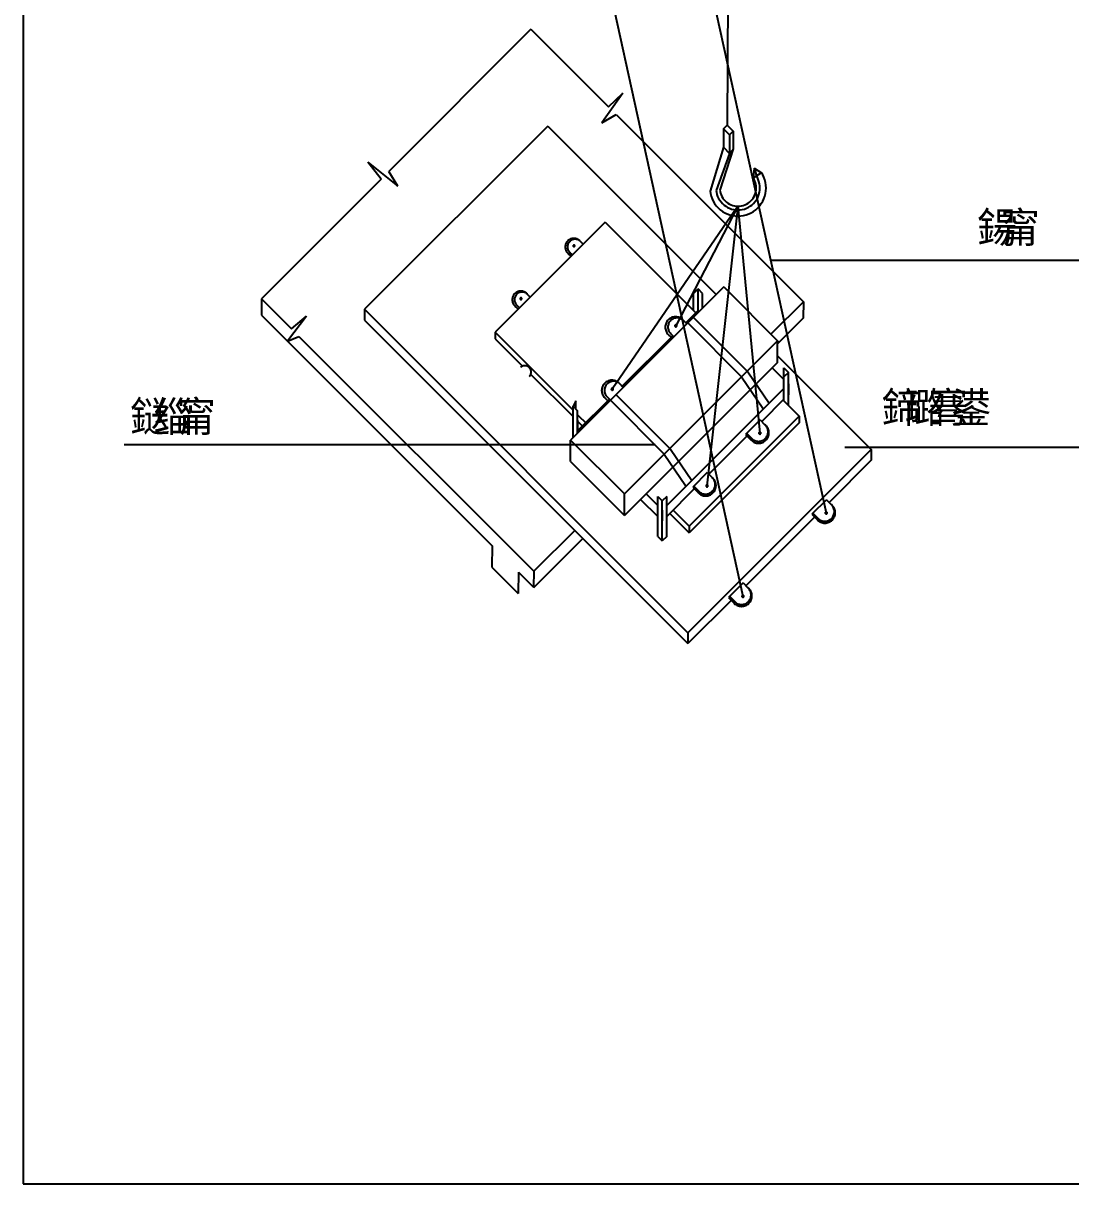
# Model space of a CAD drawing. Header units: metres. Extents: x 0 to 420, y 0 to 297.
# Drawn here: x 0 to 161.9, y 0 to 179.4 of the extents above; entities that cross this region are included whole.
import ezdxf

# ---------------------------------------------------------------- set-up
doc = ezdxf.new("R2010")
doc.units = ezdxf.units.M

msp = doc.modelspace()

# ---------------------------------------------------------------- linework, layer by layer
for p, q in [((0, 297), (0, 0)), ((109.05, 227.19), (108.8, 163.64)), ((102.29, 203.02), (124.11, 103.69)), ((89.52, 189.7), (111.24, 90.82)), ((78.48, 178.44), (56.49, 156.44)), ((78.48, 178.44), (90.44, 166.48)), ((92.68, 168.55), (89.41, 163.99)), ((90.44, 166.48), (92.68, 168.55)), ((89.41, 163.99), (91.64, 165.27)), ((91.64, 165.27), (120.58, 136.34)), ((81.07, 163.49), (52.74, 135.16)), ((81.07, 163.49), (107.1, 137.46)), ((108.21, 163.05), (108.8, 163.64)), ((108.8, 163.64), (109.74, 162.7)), ((108.21, 163.05), (108.21, 160.21)), ((108.21, 163.05), (109.15, 162.11)), ((109.15, 162.11), (109.74, 162.7)), ((109.15, 162.11), (109.15, 159.26)), ((109.74, 162.7), (109.74, 159.97)), ((108.21, 160.21), (106.16, 153.42)), ((109.74, 159.97), (107.68, 153.6)), ((108.21, 160.21), (109.15, 159.26)), ((109.15, 159.26), (109.74, 159.85)), ((55.32, 155.28), (53.24, 157.88)), ((53.24, 157.88), (57.89, 154.18)), ((109.15, 159.26), (107.1, 153.53)), ((57.89, 154.18), (56.49, 156.44)), ((112.98, 156.96), (112.82, 155.44)), ((112.98, 156.96), (114.11, 156.28)), ((112.98, 156.96), (113.32, 155.77)), ((114.11, 156.28), (113.32, 155.77)), ((55.32, 155.28), (36.81, 136.77)), ((113.32, 155.77), (112.82, 155.44)), ((110.47, 151.1), (91.04, 122.81)), ((110.47, 151.1), (100.86, 132.61)), ((110.47, 151.1), (105.68, 107.87)), ((110.47, 151.1), (113.87, 116.03)), ((89.93, 148.62), (72.93, 131.62)), ((89.93, 148.62), (104.1, 134.45)), ((86.55, 145.23), (86.1, 145.67)), ((84.67, 143.36), (84.3, 143.73)), ((84.87, 143.56), (84.5, 143.93)), ((115.53, 142.74), (181.73, 142.74)), ((108.27, 138.62), (84.6, 114.95)), ((103.59, 137.61), (104.3, 138.32)), ((105.01, 137.61), (104.3, 138.32)), ((104.3, 134.65), (104.3, 138.32)), ((108.27, 138.62), (116.81, 130.07)), ((36.81, 136.77), (41.46, 132.13)), ((36.81, 136.77), (41.46, 132.13)), ((36.81, 136.77), (36.81, 134.27)), ((78.36, 137.05), (77.91, 137.5)), ((103.59, 134.96), (103.59, 137.61)), ((105.01, 135.36), (105.01, 137.61)), ((120.58, 136.34), (115.56, 131.32)), ((120.58, 136.34), (120.55, 133.8)), ((52.74, 135.16), (102.74, 85.16)), ((52.74, 135.16), (52.74, 133.49)), ((76.5, 135.18), (76.12, 135.56)), ((76.7, 135.38), (76.32, 135.76)), ((104.3, 134.98), (102.4, 133.08)), ((36.81, 134.27), (72.49, 98.59)), ((43.76, 134.11), (40.84, 130.25)), ((41.46, 132.13), (43.76, 134.11)), ((52.74, 133.49), (102.74, 83.5)), ((102.57, 132.92), (102.04, 133.45)), ((102.7, 133.06), (111.04, 124.72)), ((103.65, 133.83), (111.98, 125.5)), ((120.55, 133.8), (116.6, 129.85)), ((40.84, 130.25), (42.62, 130.97)), ((42.62, 130.97), (78.92, 94.67)), ((72.93, 131.62), (84.98, 119.57)), ((72.93, 131.62), (72.93, 130.62)), ((100.4, 131.07), (92.59, 123.26)), ((100.32, 130.67), (99.87, 131.12)), ((100.56, 130.91), (100.11, 131.36)), ((72.93, 130.62), (77.18, 126.37)), ((116.6, 130.29), (92.93, 106.62)), ((116.6, 126.95), (116.6, 130.29)), ((116.6, 127.96), (131.07, 113.49)), ((116.6, 126.95), (92.93, 103.29)), ((115.77, 126.12), (117.56, 124.33)), ((117.56, 120.99), (117.56, 126.12)), ((117.56, 126.12), (118.27, 125.41)), ((78.45, 125.11), (84.98, 118.57)), ((111.04, 124.72), (114.33, 119.86)), ((111.98, 125.5), (115.28, 120.63)), ((117.56, 124.7), (118.27, 125.41)), ((118.27, 125.41), (117.56, 124.7)), ((117.56, 121.35), (117.56, 124.7)), ((118.27, 120.29), (118.27, 125.41)), ((92.75, 123.1), (92.2, 123.65)), ((117.56, 122.91), (99.47, 104.83)), ((118.27, 123.62), (118.27, 121.95)), ((85.43, 121.03), (84.98, 120.17)), ((85.43, 119.72), (85.43, 121.03)), ((90.59, 121.26), (85.69, 116.37)), ((90.51, 120.86), (90.05, 121.32)), ((90.75, 121.1), (90.29, 121.56)), ((90.75, 121.1), (99.08, 112.77)), ((91.7, 121.88), (100.03, 113.54)), ((117.56, 121.25), (114.14, 117.83)), ((117.43, 121.12), (119.93, 118.62)), ((84.98, 120.17), (85.69, 119.46)), ((84.98, 115.34), (84.98, 120.17)), ((85.69, 116.04), (85.69, 119.46)), ((85.69, 118.86), (87.1, 117.45)), ((119.93, 118.62), (102.93, 101.62)), ((119.93, 118.62), (119.93, 117.62)), ((85.69, 118.04), (85.69, 116.37)), ((85.69, 117.86), (86.6, 116.95)), ((119.93, 117.62), (102.93, 100.62)), ((113.9, 118.07), (111.65, 115.82)), ((113.9, 118.07), (114.64, 117.33)), ((119.93, 117.62), (116.64, 114.33)), ((84.6, 114.95), (92.93, 106.62)), ((84.6, 111.62), (84.6, 114.95)), ((111.89, 115.58), (105.97, 109.66)), ((111.65, 115.82), (112.48, 114.99)), ((111.82, 115.99), (112.65, 115.16)), ((97.65, 114.21), (15.58, 114.21)), ((100.03, 113.54), (103.33, 108.68)), ((131.07, 113.49), (102.74, 85.16)), ((126.98, 113.84), (175.72, 113.84)), ((131.07, 113.49), (131.07, 111.83)), ((84.6, 111.62), (92.93, 103.29)), ((99.08, 112.77), (102.38, 107.91)), ((131.07, 111.83), (124.56, 105.32)), ((105.72, 109.92), (103.47, 107.67)), ((105.72, 109.92), (106.46, 109.17)), ((103.47, 107.67), (104.3, 106.83)), ((103.63, 107.83), (104.47, 107)), ((92.93, 103.29), (92.93, 106.62)), ((96.27, 106.62), (98.06, 104.83)), ((98.06, 100.07), (98.06, 106.25)), ((98.06, 106.25), (98.77, 105.55)), ((99.47, 106.25), (98.77, 105.55)), ((103.72, 107.41), (99.47, 103.16)), ((99.47, 100.07), (99.47, 106.25)), ((95.43, 105.79), (98.06, 103.16)), ((98.77, 99.36), (98.77, 105.55)), ((98.77, 104.12), (98.77, 102.45)), ((100.43, 104.12), (102.93, 101.62)), ((124.14, 105.73), (121.89, 103.48)), ((124.14, 105.73), (124.89, 104.99)), ((99.93, 103.62), (102.93, 100.62)), ((106.23, 103.91), (102.93, 100.62)), ((122.48, 103.23), (111.69, 92.44)), ((121.89, 103.48), (122.73, 102.65)), ((122.06, 103.65), (122.89, 102.82)), ((85.24, 100.99), (78.92, 94.67)), ((102.93, 101.62), (102.93, 100.62)), ((86.49, 99.74), (78.88, 92.13)), ((98.06, 100.07), (98.77, 99.36)), ((99.47, 100.07), (98.77, 99.36)), ((72.49, 98.59), (72.44, 95.31)), ((72.44, 95.31), (76.5, 91.25)), ((76.56, 94.53), (76.5, 91.25)), ((76.56, 94.53), (78.88, 92.21)), ((78.92, 94.67), (78.88, 92.21)), ((111.27, 92.86), (109.02, 90.61)), ((111.27, 92.86), (112.01, 92.12)), ((109.6, 90.36), (102.74, 83.5)), ((109.02, 90.61), (109.85, 89.78)), ((109.19, 90.78), (110.02, 89.94)), ((102.74, 85.16), (102.74, 83.5)), ((0, 0), (420, 0))]:
    msp.add_line(p, q)
for points in [[(106.16, 153.42), (106.21, 153.06), (106.32, 152.65), (106.46, 152.25), (106.64, 151.86), (106.86, 151.5), (107.12, 151.16), (107.4, 150.84), (107.72, 150.56), (108.06, 150.3), (108.43, 150.08), (108.81, 149.9), (109.21, 149.76), (109.62, 149.65), (110.05, 149.59), (110.47, 149.57), (110.9, 149.59), (111.32, 149.65), (111.73, 149.76), (112.13, 149.9), (112.52, 150.08), (112.88, 150.3), (113.23, 150.56), (113.54, 150.84), (113.83, 151.16), (114.08, 151.5), (114.3, 151.86), (114.48, 152.25), (114.63, 152.65), (114.73, 153.06), (114.79, 153.49), (114.81, 153.91), (114.79, 154.34), (114.73, 154.76), (114.63, 155.17), (114.48, 155.57), (114.3, 155.96), (114.11, 156.28)], [(107.1, 153.53), (107.14, 153.25), (107.22, 152.92), (107.33, 152.61), (107.48, 152.31), (107.65, 152.02), (107.85, 151.76), (108.07, 151.51), (108.32, 151.28), (108.58, 151.09), (108.87, 150.91), (109.17, 150.77), (109.49, 150.66), (109.81, 150.58), (110.14, 150.53), (110.47, 150.51), (110.8, 150.53), (111.13, 150.58), (111.46, 150.66), (111.77, 150.77), (112.07, 150.91), (112.36, 151.09), (112.63, 151.28), (112.87, 151.51), (113.1, 151.76), (113.3, 152.02), (113.47, 152.31), (113.61, 152.61), (113.72, 152.92), (113.8, 153.25), (113.85, 153.58), (113.87, 153.91), (113.85, 154.24), (113.8, 154.57), (113.72, 154.9), (113.61, 155.21), (113.47, 155.51), (113.32, 155.77)], [(107.68, 153.6), (107.72, 153.36), (107.78, 153.1), (107.88, 152.84), (107.99, 152.59), (108.14, 152.35), (108.3, 152.13), (108.49, 151.92), (108.69, 151.74), (108.91, 151.58), (109.15, 151.43), (109.4, 151.32), (109.66, 151.22), (109.92, 151.16), (110.2, 151.12), (110.47, 151.1), (110.75, 151.12), (111.02, 151.16), (111.29, 151.22), (111.55, 151.32), (111.8, 151.43), (112.03, 151.58), (112.25, 151.74), (112.46, 151.92), (112.64, 152.13), (112.81, 152.35), (112.95, 152.59), (113.07, 152.84), (113.16, 153.1), (113.23, 153.36), (113.27, 153.64), (113.28, 153.91), (113.27, 154.19), (113.23, 154.46), (113.16, 154.73), (113.07, 154.99), (112.95, 155.23), (112.82, 155.44)], [(86.1, 145.67), (86.04, 145.74), (85.94, 145.83), (85.84, 145.9), (85.73, 145.97), (85.61, 146.03), (85.48, 146.07), (85.36, 146.1), (85.23, 146.12), (85.1, 146.13), (84.97, 146.12), (84.84, 146.1), (84.71, 146.07), (84.59, 146.03), (84.47, 145.97), (84.36, 145.9), (84.25, 145.83), (84.15, 145.74), (84.07, 145.64), (83.99, 145.54), (83.92, 145.42), (83.86, 145.31), (83.82, 145.18), (83.79, 145.06), (83.77, 144.93), (83.76, 144.8), (83.77, 144.66), (83.79, 144.53), (83.82, 144.41), (83.86, 144.28), (83.92, 144.17), (83.99, 144.05), (84.07, 143.95), (84.15, 143.85), (84.25, 143.76), (84.31, 143.72)], [(86.1, 145.67), (86.05, 145.72), (85.95, 145.79), (85.85, 145.85), (85.75, 145.9), (85.64, 145.94), (85.53, 145.97), (85.41, 145.98), (85.3, 145.99), (85.18, 145.98), (85.07, 145.97), (84.95, 145.94), (84.84, 145.9), (84.74, 145.85), (84.64, 145.79), (84.54, 145.72), (84.46, 145.64), (84.38, 145.56), (84.31, 145.46), (84.25, 145.36), (84.2, 145.26), (84.16, 145.15), (84.13, 145.04), (84.12, 144.92), (84.11, 144.8), (84.12, 144.69), (84.13, 144.57), (84.16, 144.46), (84.2, 144.35), (84.25, 144.25), (84.31, 144.15), (84.38, 144.05), (84.46, 143.97), (84.5, 143.93)], [(85.24, 144.97), (85.24, 144.98), (85.24, 144.99), (85.23, 145), (85.23, 145.01), (85.22, 145.02), (85.22, 145.03), (85.21, 145.04), (85.2, 145.05), (85.2, 145.06), (85.19, 145.07), (85.18, 145.07), (85.17, 145.08), (85.16, 145.08), (85.14, 145.08), (85.13, 145.09), (85.12, 145.09), (85.11, 145.09), (85.1, 145.08), (85.09, 145.08), (85.08, 145.08), (85.07, 145.07), (85.06, 145.07), (85.05, 145.06), (85.04, 145.05), (85.03, 145.04), (85.02, 145.03), (85.02, 145.02), (85.01, 145.01), (85.01, 145), (85.01, 144.99), (85, 144.98), (85, 144.97), (85, 144.97)], [(85, 144.97), (85, 144.96), (85.01, 144.95), (85.01, 144.93), (85.01, 144.92), (85.02, 144.91), (85.02, 144.9), (85.03, 144.89), (85.04, 144.88), (85.05, 144.88), (85.06, 144.87), (85.07, 144.86), (85.08, 144.86), (85.09, 144.86), (85.1, 144.85), (85.11, 144.85), (85.12, 144.85), (85.13, 144.85), (85.14, 144.85), (85.16, 144.86), (85.17, 144.86), (85.18, 144.86), (85.19, 144.87), (85.2, 144.88), (85.2, 144.88), (85.21, 144.89), (85.22, 144.9), (85.22, 144.91), (85.23, 144.92), (85.23, 144.93), (85.24, 144.95), (85.24, 144.96), (85.24, 144.97), (85.24, 144.97)], [(77.91, 137.5), (77.84, 137.57), (77.75, 137.66), (77.64, 137.74), (77.53, 137.8), (77.41, 137.86), (77.29, 137.9), (77.16, 137.94), (77.03, 137.96), (76.9, 137.96), (76.77, 137.96), (76.65, 137.94), (76.52, 137.9), (76.4, 137.86), (76.28, 137.8), (76.17, 137.74), (76.06, 137.66), (75.96, 137.57), (75.88, 137.48), (75.8, 137.37), (75.73, 137.26), (75.68, 137.14), (75.63, 137.02), (75.6, 136.89), (75.58, 136.76), (75.57, 136.63), (75.58, 136.5), (75.6, 136.37), (75.63, 136.25), (75.68, 136.12), (75.73, 136), (75.8, 135.89), (75.88, 135.79), (75.96, 135.69), (76.06, 135.6), (76.13, 135.55)], [(77.92, 137.51), (77.86, 137.56), (77.77, 137.63), (77.67, 137.69), (77.56, 137.74), (77.46, 137.78), (77.34, 137.8), (77.23, 137.82), (77.11, 137.83), (77, 137.82), (76.88, 137.8), (76.77, 137.78), (76.66, 137.74), (76.55, 137.69), (76.45, 137.63), (76.36, 137.56), (76.27, 137.48), (76.2, 137.39), (76.13, 137.3), (76.07, 137.2), (76.02, 137.09), (75.98, 136.99), (75.95, 136.87), (75.93, 136.76), (75.93, 136.64), (75.93, 136.52), (75.95, 136.41), (75.98, 136.3), (76.02, 136.19), (76.07, 136.08), (76.13, 135.98), (76.2, 135.89), (76.27, 135.8), (76.32, 135.76)], [(77.05, 136.8), (77.05, 136.82), (77.05, 136.83), (77.05, 136.84), (77.05, 136.85), (77.04, 136.86), (77.03, 136.87), (77.03, 136.88), (77.02, 136.89), (77.01, 136.9), (77, 136.9), (76.99, 136.91), (76.98, 136.91), (76.97, 136.92), (76.96, 136.92), (76.95, 136.92), (76.94, 136.92), (76.92, 136.92), (76.91, 136.92), (76.9, 136.92), (76.89, 136.91), (76.88, 136.91), (76.87, 136.9), (76.86, 136.9), (76.85, 136.89), (76.85, 136.88), (76.84, 136.87), (76.83, 136.86), (76.83, 136.85), (76.82, 136.84), (76.82, 136.83), (76.82, 136.82), (76.82, 136.8), (76.82, 136.8)], [(76.82, 136.8), (76.82, 136.79), (76.82, 136.78), (76.82, 136.77), (76.83, 136.76), (76.83, 136.75), (76.84, 136.74), (76.85, 136.73), (76.85, 136.72), (76.86, 136.71), (76.87, 136.71), (76.88, 136.7), (76.89, 136.7), (76.9, 136.69), (76.91, 136.69), (76.92, 136.69), (76.94, 136.69), (76.95, 136.69), (76.96, 136.69), (76.97, 136.69), (76.98, 136.7), (76.99, 136.7), (77, 136.71), (77.01, 136.71), (77.02, 136.72), (77.03, 136.73), (77.03, 136.74), (77.04, 136.75), (77.05, 136.76), (77.05, 136.77), (77.05, 136.78), (77.05, 136.79), (77.05, 136.8), (77.05, 136.8)], [(102.04, 133.45), (101.96, 133.53), (101.84, 133.64), (101.72, 133.73), (101.58, 133.81), (101.44, 133.88), (101.29, 133.93), (101.14, 133.97), (100.99, 133.99), (100.83, 134), (100.67, 133.99), (100.52, 133.97), (100.36, 133.93), (100.22, 133.88), (100.07, 133.81), (99.94, 133.73), (99.81, 133.64), (99.7, 133.53), (99.59, 133.41), (99.5, 133.29), (99.42, 133.15), (99.35, 133.01), (99.3, 132.86), (99.26, 132.71), (99.23, 132.56), (99.23, 132.4), (99.23, 132.24), (99.26, 132.09), (99.3, 131.93), (99.35, 131.79), (99.42, 131.64), (99.5, 131.51), (99.59, 131.38), (99.7, 131.27), (99.81, 131.16), (99.88, 131.1)], [(102.04, 133.45), (101.97, 133.51), (101.86, 133.59), (101.74, 133.66), (101.61, 133.72), (101.48, 133.77), (101.35, 133.8), (101.21, 133.82), (101.07, 133.83), (100.93, 133.82), (100.79, 133.8), (100.66, 133.77), (100.52, 133.72), (100.4, 133.66), (100.28, 133.59), (100.17, 133.51), (100.06, 133.41), (99.97, 133.31), (99.89, 133.2), (99.81, 133.08), (99.75, 132.95), (99.71, 132.82), (99.67, 132.69), (99.65, 132.55), (99.65, 132.41), (99.65, 132.27), (99.67, 132.13), (99.71, 132), (99.75, 131.87), (99.81, 131.74), (99.89, 131.62), (99.97, 131.51), (100.06, 131.4), (100.11, 131.36)], [(101, 132.61), (101, 132.62), (101, 132.63), (100.99, 132.65), (100.99, 132.66), (100.98, 132.67), (100.98, 132.68), (100.97, 132.7), (100.96, 132.71), (100.95, 132.72), (100.94, 132.72), (100.92, 132.73), (100.91, 132.74), (100.9, 132.74), (100.89, 132.74), (100.87, 132.75), (100.86, 132.75), (100.84, 132.75), (100.83, 132.74), (100.82, 132.74), (100.8, 132.74), (100.79, 132.73), (100.78, 132.72), (100.77, 132.72), (100.76, 132.71), (100.75, 132.7), (100.74, 132.68), (100.73, 132.67), (100.73, 132.66), (100.72, 132.65), (100.72, 132.63), (100.72, 132.62), (100.72, 132.61), (100.72, 132.61)], [(100.72, 132.61), (100.72, 132.59), (100.72, 132.58), (100.72, 132.56), (100.73, 132.55), (100.73, 132.54), (100.74, 132.53), (100.75, 132.52), (100.76, 132.51), (100.77, 132.5), (100.78, 132.49), (100.79, 132.48), (100.8, 132.48), (100.82, 132.47), (100.83, 132.47), (100.84, 132.47), (100.86, 132.46), (100.87, 132.47), (100.89, 132.47), (100.9, 132.47), (100.91, 132.48), (100.92, 132.48), (100.94, 132.49), (100.95, 132.5), (100.96, 132.51), (100.97, 132.52), (100.98, 132.53), (100.98, 132.54), (100.99, 132.55), (100.99, 132.56), (101, 132.58), (101, 132.59), (101, 132.61), (101, 132.61)], [(78.25, 124.8), (78.29, 124.84), (78.35, 124.92), (78.4, 125), (78.44, 125.09), (78.47, 125.18), (78.49, 125.27), (78.51, 125.37), (78.51, 125.46), (78.51, 125.56), (78.49, 125.65), (78.47, 125.74), (78.44, 125.83), (78.4, 125.92), (78.35, 126), (78.29, 126.08), (78.23, 126.15), (78.15, 126.22), (78.08, 126.27), (78, 126.32), (77.91, 126.36), (77.82, 126.4), (77.73, 126.42), (77.63, 126.43), (77.54, 126.44), (77.44, 126.43), (77.34, 126.42), (77.25, 126.4), (77.16, 126.36), (77.07, 126.32), (76.99, 126.27), (76.92, 126.22), (76.87, 126.18)], [(92.2, 123.65), (92.13, 123.73), (92.01, 123.84), (91.88, 123.93), (91.75, 124.01), (91.61, 124.08), (91.46, 124.13), (91.31, 124.17), (91.15, 124.19), (91, 124.2), (90.84, 124.19), (90.69, 124.17), (90.53, 124.13), (90.39, 124.08), (90.25, 124.01), (90.11, 123.93), (89.99, 123.84), (89.87, 123.73), (89.76, 123.61), (89.67, 123.49), (89.59, 123.35), (89.52, 123.21), (89.47, 123.06), (89.43, 122.91), (89.41, 122.76), (89.4, 122.6), (89.41, 122.45), (89.43, 122.29), (89.47, 122.14), (89.52, 121.99), (89.59, 121.85), (89.67, 121.72), (89.76, 121.59), (89.87, 121.47), (89.99, 121.37), (90.06, 121.31)], [(92.21, 123.66), (92.15, 123.71), (92.04, 123.8), (91.92, 123.87), (91.79, 123.93), (91.66, 123.97), (91.52, 124.01), (91.39, 124.03), (91.25, 124.04), (91.11, 124.03), (90.97, 124.01), (90.83, 123.97), (90.7, 123.93), (90.58, 123.87), (90.46, 123.8), (90.34, 123.71), (90.24, 123.62), (90.15, 123.52), (90.06, 123.4), (89.99, 123.28), (89.93, 123.16), (89.89, 123.03), (89.85, 122.89), (89.83, 122.75), (89.82, 122.61), (89.83, 122.47), (89.85, 122.34), (89.89, 122.2), (89.93, 122.07), (89.99, 121.94), (90.06, 121.82), (90.15, 121.71), (90.24, 121.61), (90.29, 121.56)], [(91.18, 122.81), (91.18, 122.82), (91.17, 122.84), (91.17, 122.85), (91.17, 122.86), (91.16, 122.88), (91.15, 122.89), (91.15, 122.9), (91.14, 122.91), (91.13, 122.92), (91.11, 122.93), (91.1, 122.93), (91.09, 122.94), (91.08, 122.95), (91.06, 122.95), (91.05, 122.95), (91.04, 122.95), (91.02, 122.95), (91.01, 122.95), (90.99, 122.95), (90.98, 122.94), (90.97, 122.93), (90.96, 122.93), (90.95, 122.92), (90.94, 122.91), (90.93, 122.9), (90.92, 122.89), (90.91, 122.88), (90.91, 122.86), (90.9, 122.85), (90.9, 122.84), (90.9, 122.82), (90.89, 122.81), (90.89, 122.81)], [(90.89, 122.81), (90.9, 122.8), (90.9, 122.78), (90.9, 122.77), (90.91, 122.76), (90.91, 122.74), (90.92, 122.73), (90.93, 122.72), (90.94, 122.71), (90.95, 122.7), (90.96, 122.69), (90.97, 122.68), (90.98, 122.68), (90.99, 122.67), (91.01, 122.67), (91.02, 122.67), (91.04, 122.67), (91.05, 122.67), (91.06, 122.67), (91.08, 122.67), (91.09, 122.68), (91.1, 122.68), (91.11, 122.69), (91.13, 122.7), (91.14, 122.71), (91.15, 122.72), (91.15, 122.73), (91.16, 122.74), (91.17, 122.76), (91.17, 122.77), (91.17, 122.78), (91.18, 122.8), (91.18, 122.81), (91.18, 122.81)], [(112.48, 114.97), (112.52, 114.93), (112.64, 114.83), (112.76, 114.73), (112.9, 114.65), (113.04, 114.58), (113.19, 114.53), (113.34, 114.49), (113.5, 114.47), (113.65, 114.46), (113.81, 114.47), (113.97, 114.49), (114.12, 114.53), (114.27, 114.58), (114.41, 114.65), (114.54, 114.73), (114.67, 114.83), (114.79, 114.93), (114.89, 115.05), (114.99, 115.17), (115.07, 115.31), (115.14, 115.45), (115.19, 115.6), (115.23, 115.75), (115.25, 115.91), (115.26, 116.07), (115.25, 116.22), (115.23, 116.38), (115.19, 116.53), (115.14, 116.68), (115.07, 116.82), (114.99, 116.96), (114.89, 117.08), (114.79, 117.2), (114.67, 117.31), (114.64, 117.33)], [(112.64, 115.15), (112.71, 115.09), (112.82, 115), (112.95, 114.93), (113.08, 114.86), (113.22, 114.81), (113.36, 114.78), (113.5, 114.76), (113.65, 114.75), (113.79, 114.76), (113.94, 114.78), (114.08, 114.81), (114.21, 114.86), (114.34, 114.93), (114.47, 115), (114.59, 115.09), (114.69, 115.18), (114.79, 115.29), (114.88, 115.41), (114.95, 115.53), (115.01, 115.66), (115.06, 115.8), (115.1, 115.94), (115.12, 116.09), (115.13, 116.23), (115.12, 116.38), (115.1, 116.52), (115.06, 116.66), (115.01, 116.8), (114.95, 116.93), (114.88, 117.05), (114.79, 117.17), (114.69, 117.28), (114.64, 117.33)], [(114.01, 116.03), (114.01, 116.04), (114.01, 116.06), (114.01, 116.07), (114, 116.08), (114, 116.1), (113.99, 116.11), (113.98, 116.12), (113.97, 116.13), (113.96, 116.14), (113.95, 116.15), (113.94, 116.16), (113.92, 116.16), (113.91, 116.17), (113.89, 116.17), (113.88, 116.17), (113.87, 116.17), (113.85, 116.17), (113.84, 116.17), (113.82, 116.17), (113.81, 116.16), (113.8, 116.16), (113.78, 116.15), (113.77, 116.14), (113.76, 116.13), (113.75, 116.12), (113.74, 116.11), (113.74, 116.1), (113.73, 116.08), (113.72, 116.07), (113.72, 116.06), (113.72, 116.04), (113.72, 116.03), (113.72, 116.03)], [(113.72, 116.03), (113.72, 116.01), (113.72, 116), (113.72, 115.98), (113.73, 115.97), (113.74, 115.96), (113.74, 115.94), (113.75, 115.93), (113.76, 115.92), (113.77, 115.91), (113.78, 115.9), (113.8, 115.9), (113.81, 115.89), (113.82, 115.89), (113.84, 115.88), (113.85, 115.88), (113.87, 115.88), (113.88, 115.88), (113.89, 115.88), (113.91, 115.89), (113.92, 115.89), (113.94, 115.9), (113.95, 115.9), (113.96, 115.91), (113.97, 115.92), (113.98, 115.93), (113.99, 115.94), (114, 115.96), (114, 115.97), (114.01, 115.98), (114.01, 116), (114.01, 116.01), (114.01, 116.03), (114.01, 116.03)], [(104.3, 106.82), (104.34, 106.78), (104.45, 106.67), (104.58, 106.58), (104.72, 106.5), (104.86, 106.43), (105.01, 106.38), (105.16, 106.34), (105.32, 106.31), (105.47, 106.31), (105.63, 106.31), (105.79, 106.34), (105.94, 106.38), (106.09, 106.43), (106.23, 106.5), (106.36, 106.58), (106.49, 106.67), (106.61, 106.78), (106.71, 106.89), (106.81, 107.02), (106.89, 107.15), (106.95, 107.3), (107.01, 107.45), (107.05, 107.6), (107.07, 107.75), (107.08, 107.91), (107.07, 108.07), (107.05, 108.22), (107.01, 108.38), (106.95, 108.52), (106.89, 108.67), (106.81, 108.8), (106.71, 108.93), (106.61, 109.05), (106.49, 109.15), (106.46, 109.17)], [(104.46, 106.99), (104.53, 106.93), (104.64, 106.85), (104.77, 106.77), (104.9, 106.71), (105.04, 106.66), (105.18, 106.62), (105.32, 106.6), (105.47, 106.6), (105.61, 106.6), (105.75, 106.62), (105.9, 106.66), (106.03, 106.71), (106.16, 106.77), (106.29, 106.85), (106.41, 106.93), (106.51, 107.03), (106.61, 107.14), (106.7, 107.25), (106.77, 107.38), (106.83, 107.51), (106.88, 107.65), (106.92, 107.79), (106.94, 107.93), (106.95, 108.08), (106.94, 108.22), (106.92, 108.37), (106.88, 108.51), (106.83, 108.64), (106.77, 108.78), (106.7, 108.9), (106.61, 109.02), (106.51, 109.12), (106.46, 109.17)], [(105.83, 107.87), (105.83, 107.89), (105.83, 107.9), (105.83, 107.92), (105.82, 107.93), (105.81, 107.94), (105.81, 107.95), (105.8, 107.97), (105.79, 107.98), (105.78, 107.99), (105.77, 107.99), (105.75, 108), (105.74, 108.01), (105.73, 108.01), (105.71, 108.02), (105.7, 108.02), (105.68, 108.02), (105.67, 108.02), (105.66, 108.02), (105.64, 108.01), (105.63, 108.01), (105.62, 108), (105.6, 107.99), (105.59, 107.99), (105.58, 107.98), (105.57, 107.97), (105.56, 107.95), (105.55, 107.94), (105.55, 107.93), (105.54, 107.92), (105.54, 107.9), (105.54, 107.89), (105.54, 107.87), (105.54, 107.87)], [(105.54, 107.87), (105.54, 107.86), (105.54, 107.84), (105.54, 107.83), (105.55, 107.82), (105.55, 107.8), (105.56, 107.79), (105.57, 107.78), (105.58, 107.77), (105.59, 107.76), (105.6, 107.75), (105.62, 107.74), (105.63, 107.74), (105.64, 107.73), (105.66, 107.73), (105.67, 107.73), (105.68, 107.73), (105.7, 107.73), (105.71, 107.73), (105.73, 107.73), (105.74, 107.74), (105.75, 107.74), (105.77, 107.75), (105.78, 107.76), (105.79, 107.77), (105.8, 107.78), (105.81, 107.79), (105.81, 107.8), (105.82, 107.82), (105.83, 107.83), (105.83, 107.84), (105.83, 107.86), (105.83, 107.87), (105.83, 107.87)], [(122.72, 102.64), (122.76, 102.59), (122.88, 102.49), (123.01, 102.39), (123.14, 102.31), (123.28, 102.25), (123.43, 102.19), (123.59, 102.16), (123.74, 102.13), (123.9, 102.12), (124.06, 102.13), (124.21, 102.16), (124.36, 102.19), (124.51, 102.25), (124.65, 102.31), (124.79, 102.39), (124.92, 102.49), (125.03, 102.59), (125.14, 102.71), (125.23, 102.84), (125.31, 102.97), (125.38, 103.11), (125.43, 103.26), (125.47, 103.42), (125.49, 103.57), (125.5, 103.73), (125.49, 103.89), (125.47, 104.04), (125.43, 104.19), (125.38, 104.34), (125.31, 104.48), (125.23, 104.62), (125.14, 104.75), (125.03, 104.86), (124.92, 104.97), (124.89, 104.99)], [(122.88, 102.81), (122.95, 102.75), (123.07, 102.66), (123.19, 102.59), (123.32, 102.53), (123.46, 102.48), (123.6, 102.44), (123.75, 102.42), (123.89, 102.41), (124.04, 102.42), (124.18, 102.44), (124.32, 102.48), (124.46, 102.53), (124.59, 102.59), (124.71, 102.66), (124.83, 102.75), (124.94, 102.85), (125.04, 102.95), (125.12, 103.07), (125.2, 103.2), (125.26, 103.33), (125.31, 103.46), (125.34, 103.61), (125.37, 103.75), (125.37, 103.89), (125.37, 104.04), (125.34, 104.18), (125.31, 104.32), (125.26, 104.46), (125.2, 104.59), (125.12, 104.72), (125.04, 104.83), (124.94, 104.94), (124.89, 104.99)], [(124.26, 103.69), (124.26, 103.7), (124.25, 103.72), (124.25, 103.73), (124.25, 103.75), (124.24, 103.76), (124.23, 103.77), (124.22, 103.78), (124.21, 103.79), (124.2, 103.8), (124.19, 103.81), (124.18, 103.82), (124.17, 103.83), (124.15, 103.83), (124.14, 103.83), (124.12, 103.84), (124.11, 103.84), (124.1, 103.84), (124.08, 103.83), (124.07, 103.83), (124.05, 103.83), (124.04, 103.82), (124.03, 103.81), (124.02, 103.8), (124.01, 103.79), (124, 103.78), (123.99, 103.77), (123.98, 103.76), (123.97, 103.75), (123.97, 103.73), (123.97, 103.72), (123.96, 103.7), (123.96, 103.69), (123.96, 103.69)], [(123.96, 103.69), (123.96, 103.68), (123.97, 103.66), (123.97, 103.65), (123.97, 103.63), (123.98, 103.62), (123.99, 103.61), (124, 103.6), (124.01, 103.59), (124.02, 103.58), (124.03, 103.57), (124.04, 103.56), (124.05, 103.55), (124.07, 103.55), (124.08, 103.55), (124.1, 103.54), (124.11, 103.54), (124.12, 103.54), (124.14, 103.55), (124.15, 103.55), (124.17, 103.55), (124.18, 103.56), (124.19, 103.57), (124.2, 103.58), (124.21, 103.59), (124.22, 103.6), (124.23, 103.61), (124.24, 103.62), (124.25, 103.63), (124.25, 103.65), (124.25, 103.66), (124.26, 103.68), (124.26, 103.69), (124.26, 103.69)], [(109.85, 89.76), (109.89, 89.72), (110.01, 89.61), (110.13, 89.52), (110.27, 89.44), (110.41, 89.37), (110.56, 89.32), (110.71, 89.28), (110.87, 89.26), (111.02, 89.25), (111.18, 89.26), (111.34, 89.28), (111.49, 89.32), (111.64, 89.37), (111.78, 89.44), (111.92, 89.52), (112.04, 89.61), (112.16, 89.72), (112.26, 89.84), (112.36, 89.96), (112.44, 90.1), (112.51, 90.24), (112.56, 90.39), (112.6, 90.54), (112.62, 90.7), (112.63, 90.85), (112.62, 91.01), (112.6, 91.17), (112.56, 91.32), (112.51, 91.47), (112.44, 91.61), (112.36, 91.75), (112.26, 91.87), (112.16, 91.99), (112.04, 92.09), (112.01, 92.12)], [(110.01, 89.93), (110.08, 89.88), (110.19, 89.79), (110.32, 89.71), (110.45, 89.65), (110.59, 89.6), (110.73, 89.57), (110.87, 89.55), (111.02, 89.54), (111.16, 89.55), (111.31, 89.57), (111.45, 89.6), (111.58, 89.65), (111.72, 89.71), (111.84, 89.79), (111.96, 89.88), (112.07, 89.97), (112.16, 90.08), (112.25, 90.2), (112.32, 90.32), (112.39, 90.45), (112.44, 90.59), (112.47, 90.73), (112.49, 90.88), (112.5, 91.02), (112.49, 91.17), (112.47, 91.31), (112.44, 91.45), (112.39, 91.59), (112.32, 91.72), (112.25, 91.84), (112.16, 91.96), (112.07, 92.07), (112.01, 92.12)], [(111.38, 90.82), (111.38, 90.83), (111.38, 90.84), (111.38, 90.86), (111.37, 90.87), (111.37, 90.89), (111.36, 90.9), (111.35, 90.91), (111.34, 90.92), (111.33, 90.93), (111.32, 90.94), (111.31, 90.95), (111.29, 90.95), (111.28, 90.96), (111.27, 90.96), (111.25, 90.96), (111.24, 90.96), (111.22, 90.96), (111.21, 90.96), (111.19, 90.96), (111.18, 90.95), (111.17, 90.95), (111.15, 90.94), (111.14, 90.93), (111.13, 90.92), (111.12, 90.91), (111.11, 90.9), (111.11, 90.89), (111.1, 90.87), (111.1, 90.86), (111.09, 90.84), (111.09, 90.83), (111.09, 90.82), (111.09, 90.82)], [(111.09, 90.82), (111.09, 90.8), (111.09, 90.79), (111.1, 90.77), (111.1, 90.76), (111.11, 90.75), (111.11, 90.73), (111.12, 90.72), (111.13, 90.71), (111.14, 90.7), (111.15, 90.69), (111.17, 90.69), (111.18, 90.68), (111.19, 90.67), (111.21, 90.67), (111.22, 90.67), (111.24, 90.67), (111.25, 90.67), (111.27, 90.67), (111.28, 90.67), (111.29, 90.68), (111.31, 90.69), (111.32, 90.69), (111.33, 90.7), (111.34, 90.71), (111.35, 90.72), (111.36, 90.73), (111.37, 90.75), (111.37, 90.76), (111.38, 90.77), (111.38, 90.79), (111.38, 90.8), (111.38, 90.82), (111.38, 90.82)]]:
    msp.add_lwpolyline(points)

# ---------------------------------------------------------------- texts
for s, p in [('鍚', (147.44, 145.47)), ('甯', (151.03, 145.47)), ('鍗', (132.68, 117.63)), ('璐', (136.27, 117.63)), ('骞', (139.86, 117.63)), ('鍙', (143.44, 117.63)), ('鎹', (16.53, 116.25)), ('缁', (20.11, 116.25)), ('甯', (23.7, 116.25))]:
    msp.add_text(s, height=4.71).set_placement(p)

doc.saveas('drawing.dxf')
